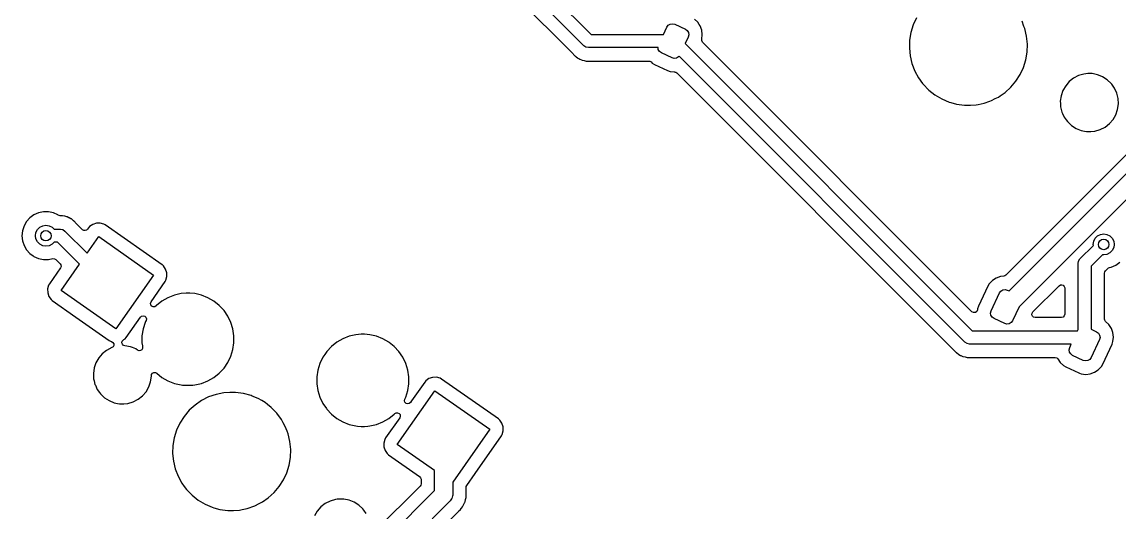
# Model space of a CAD drawing. Extents: x 15 to 269, y -160 to -43.
# Drawn here: x 64.05 to 105.81, y -135.66 to -117.02 of the extents above; entities that cross this region are included whole.
import ezdxf

# ---------------------------------------------------------------- set-up
doc = ezdxf.new("R2010")
doc.units = 0
doc.layers.add('BLACK', color=7, linetype='CONTINUOUS')

msp = doc.modelspace()

# ---------------------------------------------------------------- linework, layer by layer
at = {"layer": 'BLACK', "linetype": 'CONTINUOUS'}
for p, q in [((73.9345, -105.715), (85.7152, -117.496)), ((85.4349, -117.923), (73.6823, -106.17)), ((73.5428, -106.75), (85.0299, -118.237)), ((89.7754, -117.027), (89.6507, -116.909)), ((98.1065, -116.858), (97.98, -117.13)), ((88.4673, -117.496), (88.5979, -117.216)), ((88.5979, -117.216), (88.6498, -117.145)), ((88.6498, -117.145), (88.7249, -117.1)), ((88.7249, -117.1), (88.8117, -117.086)), ((88.8117, -117.086), (88.8969, -117.107)), ((88.8969, -117.107), (89.3048, -117.297)), ((89.3048, -117.297), (89.3756, -117.349)), ((89.3756, -117.349), (89.4211, -117.424)), ((89.834, -117.116), (89.7754, -117.027)), ((89.8696, -117.17), (89.834, -117.116)), ((89.9283, -117.331), (89.8696, -117.17)), ((89.9482, -117.501), (89.9283, -117.331)), ((97.98, -117.13), (97.891, -117.417)), ((102.194, -117.186), (102.12, -116.992)), ((102.228, -117.272), (102.194, -117.186)), ((102.297, -117.565), (102.228, -117.272)), ((85.7152, -117.496), (88.4673, -117.496)), ((89.4136, -117.596), (89.2983, -117.844)), ((89.4345, -117.511), (89.4136, -117.596)), ((89.4211, -117.424), (89.4345, -117.511)), ((89.9267, -117.685), (89.9287, -117.668)), ((89.931, -117.686), (89.9267, -117.685)), ((89.9287, -117.668), (89.9482, -117.501)), ((89.9287, -117.728), (89.931, -117.686)), ((89.9619, -117.788), (89.9287, -117.728)), ((97.841, -117.714), (97.8309, -118.014)), ((97.891, -117.417), (97.841, -117.714)), ((102.327, -117.864), (102.297, -117.565)), ((85.516, -117.977), (85.4349, -117.923)), ((85.6117, -117.996), (85.516, -117.977)), ((88.2624, -117.996), (85.6117, -117.996)), ((85.6117, -117.996), (85.6117, -117.996)), ((88.2734, -118.068), (88.2624, -117.996)), ((88.319, -118.143), (88.2734, -118.068)), ((88.3898, -118.195), (88.319, -118.143)), ((88.7976, -118.385), (88.3898, -118.195)), ((89.2983, -117.844), (100.225, -128.77)), ((90.188, -118.014), (89.9619, -117.788)), ((100.215, -128.041), (90.188, -118.014)), ((97.8309, -118.014), (97.861, -118.313)), ((102.267, -118.46), (102.317, -118.164)), ((102.317, -118.164), (102.327, -117.864)), ((85.0299, -118.237), (85.0416, -118.251)), ((85.0416, -118.251), (85.0562, -118.27)), ((85.0562, -118.27), (85.0853, -118.295)), ((85.0853, -118.295), (85.0946, -118.302)), ((85.0946, -118.302), (85.1026, -118.31)), ((85.1026, -118.31), (85.1066, -118.314)), ((85.1066, -118.314), (85.1311, -118.333)), ((85.1311, -118.333), (85.1339, -118.335)), ((85.1339, -118.335), (85.1427, -118.343)), ((85.1427, -118.343), (85.192, -118.384)), ((85.192, -118.384), (85.192, -118.384)), ((85.192, -118.384), (85.1929, -118.385)), ((85.1929, -118.385), (85.2097, -118.396)), ((85.2097, -118.396), (85.2108, -118.396)), ((85.2108, -118.396), (85.2108, -118.396)), ((85.2108, -118.396), (85.2427, -118.411)), ((85.2427, -118.411), (85.2795, -118.428)), ((85.2795, -118.428), (85.2827, -118.43)), ((85.2827, -118.43), (85.3515, -118.464)), ((85.3515, -118.464), (85.3703, -118.471)), ((85.3703, -118.471), (85.3715, -118.471)), ((85.3715, -118.471), (85.3715, -118.471)), ((85.3715, -118.471), (85.4458, -118.486)), ((85.4458, -118.486), (85.4492, -118.487)), ((85.4492, -118.487), (85.523, -118.505)), ((85.523, -118.505), (85.5241, -118.505)), ((85.5241, -118.505), (85.5439, -118.507)), ((85.5439, -118.507), (85.5451, -118.507)), ((85.5451, -118.507), (85.621, -118.505)), ((85.5451, -118.507), (85.5451, -118.507)), ((85.621, -118.505), (85.6246, -118.505)), ((85.6246, -118.505), (87.9113, -118.505)), ((87.9113, -118.505), (87.957, -118.513)), ((87.957, -118.513), (87.9964, -118.538)), ((87.9964, -118.538), (88.0439, -118.583)), ((88.0439, -118.583), (88.1306, -118.635)), ((88.8829, -118.406), (88.7976, -118.385)), ((88.9697, -118.392), (88.8829, -118.406)), ((89.0447, -118.347), (88.9697, -118.392)), ((89.0658, -118.318), (89.0447, -118.347)), ((99.9446, -129.197), (89.0658, -118.318)), ((97.861, -118.313), (97.9307, -118.605)), ((97.9307, -118.605), (98.0387, -118.886)), ((102.178, -118.747), (102.267, -118.46)), ((88.1306, -118.635), (88.627, -118.866)), ((88.627, -118.866), (88.627, -118.866)), ((88.627, -118.866), (88.7224, -118.9)), ((88.7224, -118.9), (88.8927, -118.92)), ((88.8927, -118.92), (88.8927, -118.92)), ((88.8927, -118.92), (88.9071, -118.921)), ((88.9071, -118.921), (88.9069, -118.923)), ((88.9069, -118.923), (88.9377, -118.927)), ((88.9377, -118.927), (88.9847, -118.956)), ((88.9847, -118.956), (99.5396, -129.511)), ((98.0387, -118.886), (98.1831, -119.149)), ((101.89, -119.273), (102.052, -119.02)), ((102.052, -119.02), (102.178, -118.747)), ((104.474, -118.999), (104.272, -119.059)), ((104.544, -118.993), (104.474, -118.999)), ((104.631, -118.984), (104.544, -118.993)), ((104.788, -118.984), (104.631, -118.984)), ((104.995, -119.024), (104.788, -118.984)), ((104.788, -118.984), (104.788, -118.984)), ((105.035, -119.04), (104.995, -119.024)), ((104.995, -119.024), (104.995, -119.024)), ((104.995, -119.024), (104.995, -119.024)), ((98.1831, -119.149), (98.3358, -119.357)), ((98.3358, -119.357), (98.3613, -119.391)), ((98.3613, -119.391), (98.5702, -119.607)), ((101.696, -119.503), (101.89, -119.273)), ((103.782, -119.444), (103.677, -119.626)), ((103.916, -119.289), (103.782, -119.444)), ((103.92, -119.285), (103.916, -119.289)), ((103.965, -119.249), (103.92, -119.285)), ((104.085, -119.155), (103.965, -119.249)), ((104.272, -119.059), (104.085, -119.155)), ((105.19, -119.102), (105.035, -119.04)), ((105.367, -119.216), (105.19, -119.102)), ((105.519, -119.361), (105.367, -119.216)), ((105.367, -119.216), (105.367, -119.216)), ((105.367, -119.216), (105.367, -119.216)), ((105.539, -119.389), (105.519, -119.361)), ((105.641, -119.533), (105.539, -119.389)), ((98.5702, -119.607), (98.8061, -119.793)), ((98.8061, -119.793), (99.0646, -119.947)), ((101.104, -119.936), (101.225, -119.874)), ((101.225, -119.874), (101.289, -119.831)), ((101.289, -119.831), (101.473, -119.704)), ((101.473, -119.704), (101.696, -119.503)), ((103.608, -119.825), (103.578, -120.033)), ((103.677, -119.626), (103.608, -119.825)), ((105.729, -119.724), (105.641, -119.533)), ((105.641, -119.533), (105.641, -119.533)), ((105.641, -119.533), (105.641, -119.533)), ((105.778, -119.928), (105.729, -119.724)), ((99.0646, -119.947), (99.3412, -120.064)), ((99.3412, -120.064), (99.3412, -120.064)), ((99.3412, -120.064), (99.3412, -120.064)), ((99.3412, -120.064), (99.4051, -120.081)), ((99.4051, -120.081), (99.6311, -120.143)), ((99.6311, -120.143), (99.9289, -120.183)), ((99.9289, -120.183), (100.154, -120.183)), ((100.154, -120.183), (100.379, -120.168)), ((100.154, -120.183), (100.154, -120.183)), ((100.379, -120.168), (100.453, -120.153)), ((100.453, -120.153), (100.673, -120.108)), ((100.673, -120.108), (100.89, -120.033)), ((100.89, -120.033), (100.957, -120.01)), ((100.957, -120.01), (101.104, -119.936)), ((103.578, -120.033), (103.582, -120.122)), ((103.578, -120.033), (103.578, -120.033)), ((103.582, -120.122), (103.588, -120.24)), ((103.588, -120.24), (103.588, -120.243)), ((103.588, -120.243), (103.638, -120.448)), ((105.758, -120.347), (105.788, -120.138)), ((105.788, -120.138), (105.778, -119.928)), ((103.638, -120.448), (103.663, -120.502)), ((103.663, -120.502), (103.725, -120.639)), ((103.725, -120.639), (103.802, -120.747)), ((105.584, -120.728), (105.69, -120.545)), ((105.69, -120.545), (105.758, -120.347)), ((107.032, -121.121), (101.502, -126.651)), ((103.802, -120.747), (103.847, -120.81)), ((103.847, -120.81), (103.999, -120.956)), ((103.999, -120.956), (103.999, -120.956)), ((103.999, -120.956), (103.999, -120.956)), ((103.999, -120.956), (104.176, -121.069)), ((104.176, -121.069), (104.176, -121.069)), ((104.176, -121.069), (104.371, -121.147)), ((104.893, -121.172), (105.094, -121.113)), ((105.094, -121.113), (105.281, -121.017)), ((105.281, -121.017), (105.447, -120.887)), ((105.447, -120.887), (105.584, -120.728)), ((101.625, -127.246), (107.577, -121.295)), ((104.371, -121.147), (104.5, -121.172)), ((104.5, -121.172), (104.578, -121.187)), ((104.578, -121.187), (104.578, -121.187)), ((104.578, -121.187), (104.736, -121.187)), ((104.736, -121.187), (104.893, -121.172)), ((104.736, -121.187), (104.736, -121.187)), ((108.174, -121.688), (102.009, -127.852)), ((64.5032, -124.359), (64.3487, -124.471)), ((64.6777, -124.281), (64.5032, -124.359)), ((64.8645, -124.241), (64.6777, -124.281)), ((65.0555, -124.241), (64.8645, -124.241)), ((64.8645, -124.241), (64.8645, -124.241)), ((65.2423, -124.281), (65.0555, -124.241)), ((65.0555, -124.241), (65.0555, -124.241)), ((65.4167, -124.359), (65.2423, -124.281)), ((65.4168, -124.359), (65.4167, -124.359)), ((65.4288, -124.368), (65.4168, -124.359)), ((65.4651, -124.386), (65.4288, -124.368)), ((65.5053, -124.391), (65.4651, -124.386)), ((65.5761, -124.389), (65.5053, -124.391)), ((65.5959, -124.391), (65.5761, -124.389)), ((65.6708, -124.409), (65.5959, -124.391)), ((65.6743, -124.41), (65.6708, -124.409)), ((65.7498, -124.425), (65.6743, -124.41)), ((65.7686, -124.432), (65.7498, -124.425)), ((65.8373, -124.466), (65.7686, -124.432)), ((65.8406, -124.468), (65.8373, -124.466)), ((65.9104, -124.501), (65.8406, -124.468)), ((64.1255, -124.778), (64.0665, -124.96)), ((64.221, -124.613), (64.1255, -124.778)), ((64.3487, -124.471), (64.221, -124.613)), ((64.6364, -124.915), (64.7249, -124.826)), ((64.7249, -124.826), (64.8364, -124.77)), ((64.8364, -124.77), (64.96, -124.75)), ((64.96, -124.75), (65.0836, -124.77)), ((65.0836, -124.77), (65.1951, -124.826)), ((65.1951, -124.826), (65.2687, -124.9)), ((65.9272, -124.511), (65.9104, -124.501)), ((65.9281, -124.512), (65.9272, -124.511)), ((65.9862, -124.561), (65.9281, -124.512)), ((65.9281, -124.512), (65.9281, -124.512)), ((65.9889, -124.563), (65.9862, -124.561)), ((66.0135, -124.582), (65.9889, -124.563)), ((66.0175, -124.586), (66.0135, -124.582)), ((66.0255, -124.594), (66.0175, -124.586)), ((66.0639, -124.626), (66.0255, -124.594)), ((66.0784, -124.645), (66.0639, -124.626)), ((66.0902, -124.659), (66.0784, -124.645)), ((66.3521, -124.921), (66.0902, -124.659)), ((66.5793, -124.85), (66.5413, -124.904)), ((66.6193, -124.804), (66.5793, -124.85)), ((66.7398, -124.721), (66.6193, -124.804)), ((66.8787, -124.676), (66.7398, -124.721)), ((67.0249, -124.671), (66.8787, -124.676)), ((67.1664, -124.708), (67.0249, -124.671)), ((67.2197, -124.737), (67.1664, -124.708)), ((69.3883, -126.256), (67.2197, -124.737)), ((64.0665, -124.96), (64.0465, -125.15)), ((64.0465, -125.15), (64.0665, -125.34)), ((64.56, -125.15), (64.5796, -125.026)), ((64.5796, -125.274), (64.56, -125.15)), ((64.5796, -125.026), (64.6364, -124.915)), ((64.6364, -125.385), (64.5796, -125.274)), ((65.2687, -124.9), (65.5084, -124.9)), ((65.5084, -124.9), (65.6041, -124.919)), ((65.6041, -124.919), (65.6852, -124.973)), ((65.6852, -124.973), (66.5255, -125.814)), ((66.3973, -124.95), (66.3521, -124.921)), ((66.4505, -124.957), (66.3973, -124.95)), ((66.5017, -124.941), (66.4505, -124.957)), ((66.5413, -124.904), (66.5017, -124.941)), ((66.5255, -125.814), (66.9679, -125.182)), ((66.9679, -125.182), (69.0568, -126.644)), ((104.849, -125.356), (104.906, -125.245)), ((104.906, -125.245), (104.995, -125.156)), ((104.995, -125.156), (105.106, -125.099)), ((105.106, -125.099), (105.23, -125.08)), ((105.23, -125.08), (105.353, -125.099)), ((105.353, -125.099), (105.465, -125.156)), ((105.465, -125.156), (105.553, -125.245)), ((105.553, -125.245), (105.61, -125.356)), ((64.0665, -125.34), (64.1255, -125.522)), ((64.1255, -125.522), (64.221, -125.687)), ((64.221, -125.687), (64.221, -125.687)), ((64.221, -125.687), (64.3487, -125.829)), ((64.7249, -125.474), (64.6364, -125.385)), ((64.8364, -125.53), (64.7249, -125.474)), ((64.96, -125.55), (64.8364, -125.53)), ((65.0836, -125.53), (64.96, -125.55)), ((65.1951, -125.474), (65.0836, -125.53)), ((65.2687, -125.4), (65.1951, -125.474)), ((65.4049, -125.4), (65.2687, -125.4)), ((66.2343, -126.229), (65.4049, -125.4)), ((104.325, -126.031), (104.836, -125.52)), ((104.83, -125.48), (104.849, -125.356)), ((104.836, -125.52), (104.83, -125.48)), ((105.553, -125.715), (105.465, -125.803)), ((105.61, -125.603), (105.553, -125.715)), ((105.61, -125.356), (105.63, -125.48)), ((105.63, -125.48), (105.61, -125.603)), ((64.3487, -125.829), (64.4726, -125.919)), ((64.4726, -125.919), (64.5032, -125.941)), ((64.5032, -125.941), (64.6777, -126.019)), ((64.6777, -126.019), (64.8645, -126.058)), ((64.8645, -126.058), (64.8645, -126.058)), ((64.8645, -126.058), (65.0555, -126.058)), ((65.0555, -126.058), (65.2278, -126.022)), ((65.0555, -126.058), (65.0555, -126.058)), ((65.2278, -126.022), (65.2888, -126.024)), ((65.2888, -126.024), (65.3412, -126.055)), ((65.3412, -126.055), (65.4994, -126.214)), ((104.252, -126.207), (104.271, -126.112)), ((104.271, -126.112), (104.325, -126.031)), ((105.19, -125.873), (104.752, -126.311)), ((105.23, -125.88), (105.19, -125.873)), ((105.353, -125.86), (105.23, -125.88)), ((105.465, -125.803), (105.353, -125.86)), ((65.5133, -126.373), (65.0895, -126.978)), ((65.4994, -126.214), (65.5295, -126.262)), ((65.5345, -126.319), (65.5133, -126.373)), ((65.5295, -126.262), (65.5345, -126.319)), ((65.534, -127.23), (66.2343, -126.229)), ((69.4057, -126.271), (69.3883, -126.256)), ((69.4341, -126.296), (69.4057, -126.271)), ((69.5171, -126.416), (69.4341, -126.296)), ((69.5627, -126.555), (69.5171, -126.416)), ((69.5673, -126.701), (69.5627, -126.555)), ((104.252, -128.721), (104.252, -126.207)), ((104.752, -126.311), (104.752, -128.705)), ((105.261, -126.573), (105.27, -126.525)), ((105.27, -126.525), (105.297, -126.485)), ((105.297, -126.485), (105.387, -126.396)), ((105.387, -126.396), (105.415, -126.374)), ((105.415, -126.374), (105.448, -126.362)), ((105.448, -126.362), (105.512, -126.349)), ((105.512, -126.349), (105.687, -126.271)), ((105.687, -126.271), (105.841, -126.159)), ((69.0568, -126.644), (67.6228, -128.692)), ((68.9632, -127.665), (69.5012, -126.896)), ((69.5012, -126.896), (69.5306, -126.843)), ((69.5306, -126.843), (69.5673, -126.701)), ((100.991, -126.855), (100.874, -126.979)), ((101.135, -126.76), (100.991, -126.855)), ((101.296, -126.702), (101.135, -126.76)), ((101.429, -126.686), (101.296, -126.702)), ((101.468, -126.675), (101.429, -126.686)), ((101.502, -126.651), (101.468, -126.675)), ((105.261, -128.317), (105.261, -126.573)), ((65.0601, -127.031), (65.0234, -127.173)), ((65.0234, -127.173), (65.0281, -127.319)), ((65.0281, -127.319), (65.0737, -127.458)), ((65.0895, -126.978), (65.0601, -127.031)), ((67.6228, -128.692), (65.534, -127.23)), ((70.1056, -127.352), (69.8498, -127.41)), ((70.3017, -127.337), (70.1056, -127.352)), ((70.4327, -127.337), (70.3017, -127.337)), ((70.3017, -127.337), (70.3017, -127.337)), ((70.6288, -127.352), (70.4327, -127.337)), ((70.4327, -127.337), (70.4327, -127.337)), ((70.8846, -127.41), (70.6288, -127.352)), ((100.822, -127.066), (100.464, -127.834)), ((100.874, -126.979), (100.822, -127.066)), ((100.945, -128.005), (101.262, -127.325)), ((101.262, -127.325), (101.314, -127.255)), ((101.314, -127.255), (101.389, -127.209)), ((101.389, -127.209), (101.476, -127.196)), ((101.476, -127.196), (101.561, -127.216)), ((101.561, -127.216), (101.625, -127.246)), ((102.531, -128.05), (103.532, -127.049)), ((103.532, -127.049), (103.581, -127.019)), ((103.581, -127.019), (103.639, -127.014)), ((103.639, -127.014), (103.693, -127.036)), ((103.693, -127.036), (103.73, -127.08)), ((103.73, -127.08), (103.744, -127.136)), ((103.744, -127.136), (103.744, -128.138)), ((65.0737, -127.458), (65.1566, -127.578)), ((65.1566, -127.578), (65.2025, -127.618)), ((65.2025, -127.618), (66.1013, -128.248)), ((68.9415, -127.722), (68.9632, -127.665)), ((68.9501, -127.783), (68.9415, -127.722)), ((68.9868, -127.832), (68.9501, -127.783)), ((69.1732, -127.801), (69.1556, -127.82)), ((69.3783, -127.637), (69.1732, -127.801)), ((69.6055, -127.506), (69.3783, -127.637)), ((69.8498, -127.41), (69.6055, -127.506)), ((71.1288, -127.506), (70.8846, -127.41)), ((71.356, -127.637), (71.1288, -127.506)), ((71.5612, -127.801), (71.356, -127.637)), ((71.356, -127.637), (71.356, -127.637)), ((71.7396, -127.993), (71.5612, -127.801)), ((71.5612, -127.801), (71.5612, -127.801)), ((71.5612, -127.801), (71.5612, -127.801)), ((68.5568, -128.245), (68.6029, -128.205)), ((68.6029, -128.205), (68.6624, -128.192)), ((68.6624, -128.192), (68.721, -128.209)), ((68.721, -128.209), (68.7644, -128.252)), ((69.0427, -127.858), (68.9868, -127.832)), ((69.104, -127.853), (69.0427, -127.858)), ((69.1556, -127.82), (69.104, -127.853)), ((71.8874, -128.21), (71.7396, -127.993)), ((71.7396, -127.993), (71.7396, -127.993)), ((71.7396, -127.993), (71.7396, -127.993)), ((72.0012, -128.447), (71.8874, -128.21)), ((100.275, -128.074), (100.215, -128.041)), ((100.344, -128.071), (100.275, -128.074)), ((100.4, -128.031), (100.344, -128.071)), ((100.426, -127.968), (100.4, -128.031)), ((100.43, -127.93), (100.426, -127.968)), ((100.464, -127.834), (100.43, -127.93)), ((100.924, -128.09), (100.945, -128.005)), ((100.938, -128.177), (100.924, -128.09)), ((100.983, -128.252), (100.938, -128.177)), ((102.009, -127.852), (101.761, -128.385)), ((102.496, -128.157), (102.501, -128.099)), ((102.518, -128.211), (102.496, -128.157)), ((102.501, -128.099), (102.531, -128.05)), ((102.562, -128.248), (102.518, -128.211)), ((103.727, -128.2), (103.682, -128.245)), ((103.744, -128.138), (103.727, -128.2)), ((66.1013, -128.248), (67.371, -129.137)), ((68.0115, -129.024), (68.5568, -128.245)), ((68.7331, -128.447), (68.6558, -128.697)), ((68.7493, -128.413), (68.7331, -128.447)), ((68.77, -128.37), (68.7493, -128.413)), ((68.7644, -128.252), (68.7822, -128.31)), ((68.7822, -128.31), (68.77, -128.37)), ((72.0786, -128.697), (72.0012, -128.447)), ((101.054, -128.304), (100.983, -128.252)), ((101.462, -128.494), (101.054, -128.304)), ((101.547, -128.515), (101.462, -128.494)), ((101.634, -128.502), (101.547, -128.515)), ((101.709, -128.456), (101.634, -128.502)), ((101.761, -128.385), (101.709, -128.456)), ((102.619, -128.262), (102.562, -128.248)), ((103.62, -128.262), (102.619, -128.262)), ((103.682, -128.245), (103.62, -128.262)), ((105.271, -128.366), (105.261, -128.317)), ((105.3, -128.407), (105.271, -128.366)), ((105.43, -128.531), (105.3, -128.407)), ((105.525, -128.674), (105.43, -128.531)), ((105.43, -128.531), (105.43, -128.531)), ((67.9714, -129.07), (68.0115, -129.024)), ((68.6558, -128.697), (68.6167, -128.957)), ((68.6167, -128.957), (68.6167, -129.219)), ((72.1177, -128.957), (72.0786, -128.697)), ((72.1177, -129.219), (72.1177, -128.957)), ((76.5083, -128.972), (76.264, -129.068)), ((76.7641, -128.914), (76.5083, -128.972)), ((76.9602, -128.899), (76.7641, -128.914)), ((77.0912, -128.899), (76.9602, -128.899)), ((76.9602, -128.899), (76.9602, -128.899)), ((77.2873, -128.914), (77.0912, -128.899)), ((77.0912, -128.899), (77.0912, -128.899)), ((77.5431, -128.972), (77.2873, -128.914)), ((77.7873, -129.068), (77.5431, -128.972)), ((100.225, -128.77), (104.229, -128.77)), ((104.229, -128.77), (104.252, -128.721)), ((104.752, -128.705), (104.96, -128.801)), ((104.96, -128.801), (105.031, -128.853)), ((105.031, -128.853), (105.076, -128.928)), ((105.089, -129.015), (105.069, -129.1)), ((105.076, -128.928), (105.089, -129.015)), ((105.583, -128.835), (105.525, -128.674)), ((105.603, -129.005), (105.583, -128.835)), ((105.583, -129.176), (105.603, -129.005)), ((67.4693, -129.407), (67.2718, -129.509)), ((67.371, -129.137), (67.4243, -129.166)), ((67.4243, -129.166), (67.4548, -129.174)), ((67.4548, -129.174), (67.5104, -129.205)), ((67.5132, -129.38), (67.4689, -129.407)), ((67.4689, -129.407), (67.4693, -129.407)), ((67.5104, -129.205), (67.543, -129.26)), ((67.544, -129.324), (67.5132, -129.38)), ((67.543, -129.26), (67.544, -129.324)), ((67.8555, -129.221), (67.8682, -129.16)), ((67.8739, -129.28), (67.8555, -129.221)), ((67.8682, -129.16), (67.909, -129.113)), ((67.919, -129.323), (67.8739, -129.28)), ((67.909, -129.113), (67.9305, -129.098)), ((67.9639, -129.335), (67.919, -129.323)), ((67.9305, -129.098), (67.9714, -129.07)), ((67.9635, -129.336), (67.9639, -129.335)), ((68.1817, -129.378), (67.9635, -129.336)), ((68.2522, -129.407), (68.1817, -129.378)), ((68.1817, -129.378), (68.1817, -129.378)), ((68.1817, -129.378), (68.1817, -129.378)), ((68.377, -129.457), (68.2522, -129.407)), ((68.4516, -129.505), (68.377, -129.457)), ((68.6367, -129.438), (68.6079, -129.486)), ((68.6167, -129.219), (68.6347, -129.339)), ((68.6347, -129.339), (68.6412, -129.382)), ((68.6412, -129.382), (68.6367, -129.438)), ((72.0012, -129.729), (72.0786, -129.478)), ((72.0786, -129.478), (72.1177, -129.219)), ((75.8317, -129.363), (75.6533, -129.555)), ((76.0368, -129.199), (75.8317, -129.363)), ((76.264, -129.068), (76.0368, -129.199)), ((78.0145, -129.199), (77.7873, -129.068)), ((78.0224, -129.205), (78.0145, -129.199)), ((78.2197, -129.363), (78.0224, -129.205)), ((78.3981, -129.555), (78.2197, -129.363)), ((78.2197, -129.363), (78.2197, -129.363)), ((78.2197, -129.363), (78.2197, -129.363)), ((100.026, -129.251), (99.9446, -129.197)), ((99.9446, -129.197), (99.9446, -129.197)), ((100.121, -129.27), (100.026, -129.251)), ((103.996, -129.27), (100.121, -129.27)), ((103.915, -129.485), (103.936, -129.4)), ((103.936, -129.4), (103.996, -129.27)), ((105.069, -129.1), (104.752, -129.78)), ((105.192, -130.039), (105.55, -129.271)), ((105.55, -129.271), (105.583, -129.176)), ((66.9687, -129.798), (66.8636, -129.98)), ((67.1065, -129.639), (66.9687, -129.798)), ((67.2718, -129.509), (67.1065, -129.639)), ((68.5046, -129.523), (68.4516, -129.505)), ((68.5606, -129.517), (68.5046, -129.523)), ((68.6079, -129.486), (68.5606, -129.517)), ((71.8874, -129.966), (72.0012, -129.729)), ((75.5055, -129.772), (75.3916, -130.008)), ((75.5747, -129.67), (75.5055, -129.772)), ((75.6533, -129.555), (75.5747, -129.67)), ((78.5459, -129.772), (78.3981, -129.555)), ((78.3981, -129.555), (78.3981, -129.555)), ((78.3981, -129.555), (78.3981, -129.555)), ((78.6597, -130.008), (78.5459, -129.772)), ((99.5396, -129.511), (99.5514, -129.525)), ((99.5514, -129.525), (99.5589, -129.535)), ((99.5589, -129.535), (99.566, -129.544)), ((99.566, -129.544), (99.6044, -129.577)), ((99.6044, -129.577), (99.6123, -129.584)), ((99.6123, -129.584), (99.6163, -129.588)), ((99.6163, -129.588), (99.6409, -129.607)), ((99.6409, -129.607), (99.6437, -129.61)), ((99.6437, -129.61), (99.7018, -129.658)), ((99.7018, -129.658), (99.7018, -129.658)), ((99.7018, -129.658), (99.7027, -129.659)), ((99.7027, -129.659), (99.7195, -129.67)), ((99.7195, -129.67), (99.7205, -129.67)), ((99.7205, -129.67), (99.7205, -129.67)), ((99.7205, -129.67), (99.784, -129.7)), ((99.784, -129.7), (99.7892, -129.702)), ((99.7892, -129.702), (99.7925, -129.704)), ((99.7925, -129.704), (99.8613, -129.738)), ((99.8613, -129.738), (99.8801, -129.745)), ((99.8801, -129.745), (99.8812, -129.745)), ((99.8812, -129.745), (99.8812, -129.745)), ((99.8812, -129.745), (99.9555, -129.76)), ((99.9555, -129.76), (99.959, -129.761)), ((99.959, -129.761), (100.034, -129.779)), ((100.034, -129.779), (100.054, -129.781)), ((100.054, -129.781), (100.055, -129.781)), ((100.055, -129.781), (100.131, -129.779)), ((100.055, -129.781), (100.055, -129.781)), ((100.131, -129.779), (100.134, -129.779)), ((100.134, -129.779), (103.382, -129.779)), ((103.382, -129.779), (103.441, -129.794)), ((103.441, -129.794), (103.485, -129.835)), ((103.485, -129.835), (103.574, -129.969)), ((103.928, -129.572), (103.915, -129.485)), ((103.974, -129.647), (103.928, -129.572)), ((104.045, -129.699), (103.974, -129.647)), ((104.453, -129.889), (104.045, -129.699)), ((104.538, -129.91), (104.453, -129.889)), ((104.625, -129.896), (104.538, -129.91)), ((104.7, -129.851), (104.625, -129.896)), ((104.752, -129.78), (104.7, -129.851)), ((66.7948, -130.179), (66.7648, -130.387)), ((66.8636, -129.98), (66.7948, -130.179)), ((71.5612, -130.375), (71.6687, -130.259)), ((71.6687, -130.259), (71.7396, -130.182)), ((71.7396, -130.182), (71.8874, -129.966)), ((71.7396, -130.182), (71.7396, -130.182)), ((71.7396, -130.182), (71.7396, -130.182)), ((75.3143, -130.259), (75.2752, -130.518)), ((75.3916, -130.008), (75.3143, -130.259)), ((78.7371, -130.259), (78.6597, -130.008)), ((78.7762, -130.518), (78.7371, -130.259)), ((103.574, -129.969), (103.699, -130.087)), ((103.699, -130.087), (103.786, -130.139)), ((103.786, -130.139), (104.282, -130.37)), ((104.879, -130.345), (105.022, -130.251)), ((105.022, -130.251), (105.14, -130.126)), ((105.14, -130.126), (105.192, -130.039)), ((66.7648, -130.387), (66.7748, -130.598)), ((66.7748, -130.598), (66.7919, -130.668)), ((66.7919, -130.668), (66.8244, -130.802)), ((68.8764, -130.9), (68.9452, -130.701)), ((68.9452, -130.701), (68.9751, -130.493)), ((68.9745, -130.479), (68.9847, -130.424)), ((68.9751, -130.493), (68.9745, -130.479)), ((68.9847, -130.424), (69.0183, -130.379)), ((69.0183, -130.379), (69.0685, -130.353)), ((69.0685, -130.353), (69.1248, -130.352)), ((69.1248, -130.352), (69.1757, -130.377)), ((69.1757, -130.377), (69.3783, -130.538)), ((69.3783, -130.538), (69.6055, -130.669)), ((69.6055, -130.669), (69.8498, -130.765)), ((70.8846, -130.765), (71.1288, -130.669)), ((71.1288, -130.669), (71.356, -130.538)), ((71.356, -130.538), (71.5612, -130.375)), ((75.2752, -130.518), (75.2752, -130.781)), ((78.7762, -130.781), (78.7762, -130.518)), ((79.3814, -130.714), (78.8812, -131.428)), ((79.4215, -130.668), (79.3814, -130.714)), ((79.3814, -130.714), (79.3814, -130.714)), ((79.3814, -130.714), (79.3814, -130.714)), ((79.5419, -130.585), (79.4215, -130.668)), ((79.6808, -130.539), (79.5419, -130.585)), ((79.827, -130.535), (79.6808, -130.539)), ((79.9685, -130.571), (79.827, -130.535)), ((80.0219, -130.601), (79.9685, -130.571)), ((82.1904, -132.119), (80.0219, -130.601)), ((104.282, -130.37), (104.306, -130.379)), ((104.306, -130.379), (104.377, -130.404)), ((104.377, -130.404), (104.548, -130.423)), ((104.548, -130.423), (104.718, -130.404)), ((104.718, -130.404), (104.879, -130.345)), ((66.8244, -130.802), (66.8411, -130.838)), ((66.8411, -130.838), (66.9118, -130.993)), ((66.9118, -130.993), (66.9945, -131.109)), ((66.9945, -131.109), (67.0338, -131.165)), ((68.6335, -131.241), (68.7712, -131.082)), ((68.7712, -131.082), (68.8764, -130.9)), ((69.8498, -130.765), (70.1056, -130.824)), ((70.1056, -130.824), (70.1616, -130.828)), ((70.1616, -130.828), (70.3017, -130.838)), ((70.3017, -130.838), (70.3017, -130.838)), ((70.3017, -130.838), (70.4327, -130.838)), ((70.4327, -130.838), (70.5553, -130.829)), ((70.4327, -130.838), (70.4327, -130.838)), ((70.5553, -130.829), (70.6288, -130.824)), ((70.6288, -130.824), (70.8846, -130.765)), ((71.7314, -131.124), (71.437, -131.184)), ((71.9562, -131.109), (71.7314, -131.124)), ((72.1815, -131.109), (71.9562, -131.109)), ((71.9562, -131.109), (71.9562, -131.109)), ((72.4793, -131.149), (72.1815, -131.109)), ((72.7691, -131.229), (72.4793, -131.149)), ((72.4793, -131.149), (72.4793, -131.149)), ((72.4793, -131.149), (72.4793, -131.149)), ((75.2752, -130.781), (75.3143, -131.04)), ((75.3143, -131.04), (75.3916, -131.291)), ((78.3361, -133.093), (79.7701, -131.045)), ((78.6597, -131.291), (78.7371, -131.04)), ((78.7371, -131.04), (78.7762, -130.781)), ((79.7701, -131.045), (81.8589, -132.508)), ((67.0338, -131.165), (67.186, -131.31)), ((67.186, -131.31), (67.186, -131.31)), ((67.186, -131.31), (67.186, -131.31)), ((67.186, -131.31), (67.363, -131.423)), ((67.363, -131.423), (67.363, -131.423)), ((67.363, -131.423), (67.5583, -131.502)), ((67.5583, -131.502), (67.6871, -131.526)), ((67.6871, -131.526), (67.7648, -131.541)), ((67.7648, -131.541), (67.7648, -131.541)), ((67.7648, -131.541), (67.9224, -131.541)), ((67.9224, -131.541), (68.0794, -131.526)), ((67.9224, -131.541), (67.9224, -131.541)), ((68.0794, -131.526), (68.2812, -131.467)), ((68.2812, -131.467), (68.4681, -131.371)), ((68.4681, -131.371), (68.6335, -131.241)), ((70.8849, -131.418), (70.6372, -131.588)), ((71.1531, -131.283), (70.8849, -131.418)), ((71.437, -131.184), (71.1531, -131.283)), ((72.8091, -131.246), (72.7691, -131.229)), ((73.0458, -131.346), (72.8091, -131.246)), ((73.1751, -131.423), (73.0458, -131.346)), ((73.3043, -131.499), (73.1751, -131.423)), ((73.4002, -131.575), (73.3043, -131.499)), ((75.3916, -131.291), (75.5055, -131.527)), ((75.5055, -131.527), (75.6349, -131.717)), ((78.6107, -131.427), (78.6228, -131.367)), ((78.6285, -131.485), (78.6107, -131.427)), ((78.6228, -131.367), (78.6597, -131.291)), ((78.6719, -131.528), (78.6285, -131.485)), ((78.7304, -131.545), (78.6719, -131.528)), ((78.79, -131.532), (78.7304, -131.545)), ((78.8361, -131.492), (78.79, -131.532)), ((78.8812, -131.428), (78.8361, -131.492)), ((70.4143, -131.79), (70.2203, -132.02)), ((70.6372, -131.588), (70.4143, -131.79)), ((73.5401, -131.686), (73.4002, -131.575)), ((73.749, -131.902), (73.5401, -131.686)), ((73.9273, -132.143), (73.749, -131.902)), ((75.6349, -131.717), (75.6533, -131.744)), ((75.6533, -131.744), (75.8317, -131.936)), ((75.8317, -131.936), (75.8317, -131.936)), ((75.8317, -131.936), (76.0368, -132.1)), ((78.0145, -132.1), (78.2197, -131.936)), ((78.2197, -131.936), (78.2372, -131.917)), ((78.2372, -131.917), (78.2889, -131.884)), ((78.2889, -131.884), (78.3502, -131.88)), ((78.3502, -131.88), (78.406, -131.905)), ((78.406, -131.905), (78.4428, -131.954)), ((78.4428, -131.954), (78.4514, -132.015)), ((70.0586, -132.273), (69.9322, -132.545)), ((70.2203, -132.02), (70.0586, -132.273)), ((73.9975, -132.272), (73.9273, -132.143)), ((74.0717, -132.407), (73.9975, -132.272)), ((76.0368, -132.1), (76.264, -132.231)), ((76.264, -132.231), (76.5083, -132.327)), ((76.5083, -132.327), (76.7641, -132.385)), ((76.7641, -132.385), (76.8201, -132.389)), ((76.8201, -132.389), (76.9602, -132.4)), ((76.9602, -132.4), (76.9602, -132.4)), ((76.9602, -132.4), (77.0912, -132.4)), ((77.0912, -132.4), (77.2138, -132.391)), ((77.0912, -132.4), (77.0912, -132.4)), ((77.2138, -132.391), (77.2873, -132.385)), ((77.2873, -132.385), (77.5431, -132.327)), ((77.5431, -132.327), (77.7873, -132.231)), ((77.7873, -132.231), (78.0145, -132.1)), ((78.4297, -132.073), (77.8917, -132.841)), ((78.4514, -132.015), (78.4297, -132.073)), ((82.2363, -132.159), (82.1904, -132.119)), ((82.1904, -132.119), (82.1904, -132.119)), ((82.3192, -132.28), (82.2363, -132.159)), ((82.3648, -132.419), (82.3192, -132.28)), ((69.9322, -132.545), (69.8431, -132.832)), ((74.1388, -132.581), (74.0717, -132.407)), ((74.1797, -132.687), (74.1388, -132.581)), ((74.2494, -132.98), (74.1797, -132.687)), ((81.8589, -132.508), (80.4475, -134.523)), ((81.298, -134.195), (82.3033, -132.76)), ((82.3033, -132.76), (82.3327, -132.706)), ((82.3327, -132.706), (82.3695, -132.565)), ((82.3695, -132.565), (82.3648, -132.419)), ((69.7931, -133.129), (69.7831, -133.429)), ((69.8431, -132.832), (69.7931, -133.129)), ((74.2794, -133.279), (74.2494, -132.98)), ((77.8623, -132.894), (77.8256, -133.036)), ((77.8256, -133.036), (77.8302, -133.182)), ((77.8302, -133.182), (77.8758, -133.321)), ((77.8917, -132.841), (77.8623, -132.894)), ((79.7475, -134.081), (78.3361, -133.093)), ((69.7831, -133.429), (69.8132, -133.728)), ((74.2194, -133.875), (74.2694, -133.579)), ((74.2694, -133.579), (74.2794, -133.279)), ((77.8758, -133.321), (77.9501, -133.429)), ((77.9501, -133.429), (77.9587, -133.442)), ((77.9587, -133.442), (77.9817, -133.462)), ((77.9817, -133.462), (78.0046, -133.482)), ((78.0046, -133.482), (79.1861, -134.309)), ((69.8132, -133.728), (69.8828, -134.02)), ((69.8828, -134.02), (69.9908, -134.301)), ((74.1304, -134.162), (74.2194, -133.875)), ((69.9908, -134.301), (70.1352, -134.564)), ((73.8422, -134.688), (74.0039, -134.435)), ((74.0039, -134.435), (74.1304, -134.162)), ((79.1861, -134.309), (79.225, -134.353)), ((79.225, -134.353), (79.239, -134.41)), ((79.239, -134.41), (79.239, -134.584)), ((79.7475, -134.846), (79.7475, -134.081)), ((80.9784, -134.652), (81.298, -134.195)), ((70.1352, -134.564), (70.2223, -134.682)), ((70.2223, -134.682), (70.3135, -134.806)), ((70.3135, -134.806), (70.5224, -135.022)), ((71.8559, -142.737), (79.7475, -134.846)), ((73.6482, -134.918), (73.8422, -134.688)), ((79.2027, -134.671), (77.5076, -136.367)), ((79.2296, -134.631), (79.2027, -134.671)), ((79.239, -134.584), (79.2296, -134.631)), ((80.4475, -134.523), (80.4475, -134.991)), ((80.956, -134.723), (80.9617, -134.686)), ((80.956, -134.897), (80.956, -134.723)), ((80.9582, -134.921), (80.956, -134.897)), ((80.9617, -134.686), (80.9784, -134.652)), ((70.5224, -135.022), (70.7582, -135.208)), ((70.7582, -135.208), (71.0168, -135.361)), ((80.345, -135.238), (72.3348, -143.248)), ((73.0834, -135.337), (73.1776, -135.289)), ((73.1776, -135.289), (73.2108, -135.266)), ((73.2108, -135.266), (73.4254, -135.119)), ((73.4254, -135.119), (73.6482, -134.918)), ((75.7813, -135.24), (75.5944, -135.337)), ((75.9832, -135.181), (75.7813, -135.24)), ((76.0529, -135.175), (75.9832, -135.181)), ((76.1401, -135.166), (76.0529, -135.175)), ((76.2977, -135.166), (76.1401, -135.166)), ((76.5043, -135.206), (76.2977, -135.166)), ((76.2977, -135.166), (76.2977, -135.166)), ((76.5101, -135.208), (76.5043, -135.206)), ((76.5043, -135.206), (76.5043, -135.206)), ((76.5043, -135.206), (76.5043, -135.206)), ((76.6996, -135.284), (76.5101, -135.208)), ((76.8765, -135.398), (76.6996, -135.284)), ((80.3743, -135.197), (80.345, -135.238)), ((80.4053, -135.157), (80.3743, -135.197)), ((80.4077, -135.15), (80.4053, -135.157)), ((80.4119, -135.144), (80.4077, -135.15)), ((80.4263, -135.096), (80.4119, -135.144)), ((80.4427, -135.048), (80.4263, -135.096)), ((80.4436, -135.038), (80.4427, -135.048)), ((80.4448, -135.034), (80.4436, -135.038)), ((80.4475, -134.991), (80.4445, -135.027)), ((80.4445, -135.027), (80.4448, -135.034)), ((80.8725, -135.36), (80.9081, -135.288)), ((80.9081, -135.288), (80.9159, -135.266)), ((80.9081, -135.288), (80.9081, -135.288)), ((80.9081, -135.288), (80.9081, -135.288)), ((80.9159, -135.266), (80.9331, -135.188)), ((80.9159, -135.266), (80.9159, -135.266)), ((80.9159, -135.266), (80.9159, -135.266)), ((80.9331, -135.188), (80.9338, -135.185)), ((80.9338, -135.185), (80.9532, -135.107)), ((80.9532, -135.107), (80.956, -135.084)), ((80.9532, -135.107), (80.9532, -135.107)), ((80.9532, -135.107), (80.9532, -135.107)), ((80.956, -135.004), (80.9561, -135.001)), ((80.956, -135.084), (80.956, -135.004)), ((80.9561, -135.001), (80.9582, -134.921)), ((80.9582, -134.921), (80.9582, -134.921)), ((80.9582, -134.921), (80.9582, -134.921)), ((71.0168, -135.361), (71.2934, -135.479)), ((71.2934, -135.479), (71.2934, -135.479)), ((71.2934, -135.479), (71.2934, -135.479)), ((71.2934, -135.479), (71.3573, -135.496)), ((71.3573, -135.496), (71.5832, -135.558)), ((71.5832, -135.558), (71.881, -135.598)), ((71.881, -135.598), (72.1063, -135.598)), ((72.1063, -135.598), (72.3311, -135.583)), ((72.1063, -135.598), (72.1063, -135.598)), ((72.3311, -135.583), (72.4343, -135.562)), ((72.4343, -135.562), (72.6256, -135.523)), ((72.6256, -135.523), (72.9094, -135.425)), ((72.7815, -143.521), (80.6763, -135.626)), ((72.9094, -135.425), (73.0834, -135.337)), ((75.2913, -135.626), (75.1861, -135.808)), ((75.4291, -135.467), (75.2913, -135.626)), ((75.5944, -135.337), (75.4291, -135.467)), ((77.0287, -135.543), (76.8765, -135.398)), ((76.8765, -135.398), (76.8765, -135.398)), ((76.8765, -135.398), (76.8765, -135.398)), ((77.0583, -135.585), (77.0287, -135.543)), ((77.1507, -135.714), (77.0583, -135.585)), ((80.6763, -135.626), (80.6837, -135.619)), ((80.6837, -135.619), (80.7244, -135.585)), ((80.7244, -135.585), (80.7729, -135.521)), ((80.7729, -135.521), (80.775, -135.518)), ((80.775, -135.518), (80.7797, -135.512)), ((80.7797, -135.512), (80.8251, -135.456)), ((80.8251, -135.456), (80.8374, -135.436)), ((80.8251, -135.456), (80.8251, -135.456)), ((80.8251, -135.456), (80.8251, -135.456)), ((80.8374, -135.436), (80.8477, -135.414)), ((80.8477, -135.414), (80.8711, -135.363)), ((80.8711, -135.363), (80.8725, -135.36))]:
    msp.add_line(p, q, dxfattribs=at)
at = {"layer": 'BLACK'}
for centre in [(64.96, -125.15), (105.23, -125.48)]:
    msp.add_circle(centre, 0.2, dxfattribs=at)

doc.saveas('drawing.dxf')
